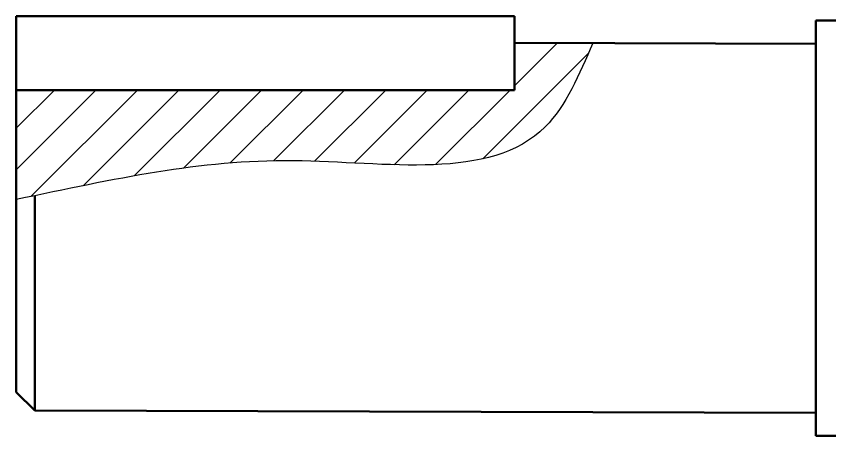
# Model space of a CAD drawing. Header units: millimetres. Extents: x -11122 to -2883, y -3177 to -1688.
# Drawn here: x -9036.3 to -8948.1, y -2552.1 to -2506.6 of the extents above; entities that cross this region are included whole.
import ezdxf

# ---------------------------------------------------------------- set-up
doc = ezdxf.new("R2010")
doc.units = ezdxf.units.MM
doc.header["$LTSCALE"] = 0.5
doc.linetypes.add('AM_ISO08W050', pattern=[18, 12, -1.5, 3, -1.5])
for name, color, linetype, lineweight in [('AM_0', 7, 'Continuous', 50), ('AM_4', 3, 'Continuous', 25), ('AM_7', 4, 'AM_ISO08W050', 25)]:
    doc.layers.add(name, color=color, linetype=linetype, lineweight=lineweight)

msp = doc.modelspace()

# ---------------------------------------------------------------- hatches: boundary and pattern name
at = {"layer": 'AM_7'}
h = msp.add_hatch(dxfattribs=at)
h.set_pattern_fill('ANSI31', color=256)
h.set_pattern_definition([(45, (-10712.31341166571, -3637.943865847483), (-2.245064030267288, 2.245064030267288), [])])
edge = h.paths.add_edge_path()
edge.add_spline(control_points=[(-9036.328242266012, -2526.455190822829), (-9025.508211316024, -2524.232610705458), (-9007.898689170508, -2520.144440694437), (-8980.604102888205, -2525.326923965176), (-8975.288000505303, -2512.910437067482), (-8973.827044188101, -2509.4981730319)], knot_values=[0, 0, 0, 0, 28.26298168017076, 55.81386804582638, 66.25462458124713, 66.25462458124713, 66.25462458124713, 66.25462458124713], degree=3, periodic=0)
edge.add_line((-8973.827044188101, -2509.498173031899), (-8982.328242266014, -2509.475799731259))
edge.add_line((-8982.328242266012, -2509.475799731259), (-8982.328242266012, -2514.588575494118))
edge.add_line((-8982.328242266014, -2514.588575494118), (-9036.328242266012, -2514.588575494118))
edge.add_line((-9036.328242266012, -2514.588575494118), (-9036.328242266012, -2526.455190822829))

# ---------------------------------------------------------------- linework, layer by layer
at = {"layer": 'AM_0'}
for p, q in [((-9036.328249192253, -2547.333822006768), (-9036.328249192253, -2506.58857547589)), ((-8982.328242266012, -2506.588575494118), (-9036.328242266012, -2506.588575494117)), ((-8982.328242266012, -2509.475799731259), (-8982.328242266012, -2506.588575494118)), ((-8949.64824226601, -2509.561806369174), (-8949.64824226601, -2507.061806369174)), ((-8949.64824226601, -2507.061806369174), (-8939.648242266014, -2507.061806369175)), ((-8949.64824226601, -2509.561806369174), (-8982.328242266012, -2509.475799731259)), ((-8982.328242266014, -2514.588575494119), (-8982.328242266012, -2509.475799731259)), ((-8949.64824226601, -2509.561806369174), (-8949.64824226601, -2552.06194489447)), ((-8982.328242266014, -2514.588575494118), (-9036.328242266012, -2514.588575494118)), ((-9034.328249192253, -2549.339085570899), (-9034.328249192253, -2526.042239163942)), ((-9036.328249192253, -2547.333822006768), (-9034.328256118495, -2549.339085552671)), ((-8949.64824226601, -2549.56194489447), (-9034.328249192253, -2549.339085570899)), ((-8949.64824226601, -2552.06194489447), (-8939.648242266014, -2552.06194489447))]:
    msp.add_line(p, q, dxfattribs=at)
at = {"layer": 'AM_4'}
msp.add_open_spline([(-8973.827044188101, -2509.4981730319), (-8975.288000505303, -2512.910437067482), (-8980.604102888205, -2525.326923965176), (-9007.898689170508, -2520.144440694437), (-9025.508211316024, -2524.232610705458), (-9036.328242266012, -2526.455190822829)], degree=3, knots=[0, 0, 0, 0, 10.44075653542075, 37.99164290107637, 66.25462458124713, 66.25462458124713, 66.25462458124713, 66.25462458124713], dxfattribs=at)

doc.saveas('drawing.dxf')
